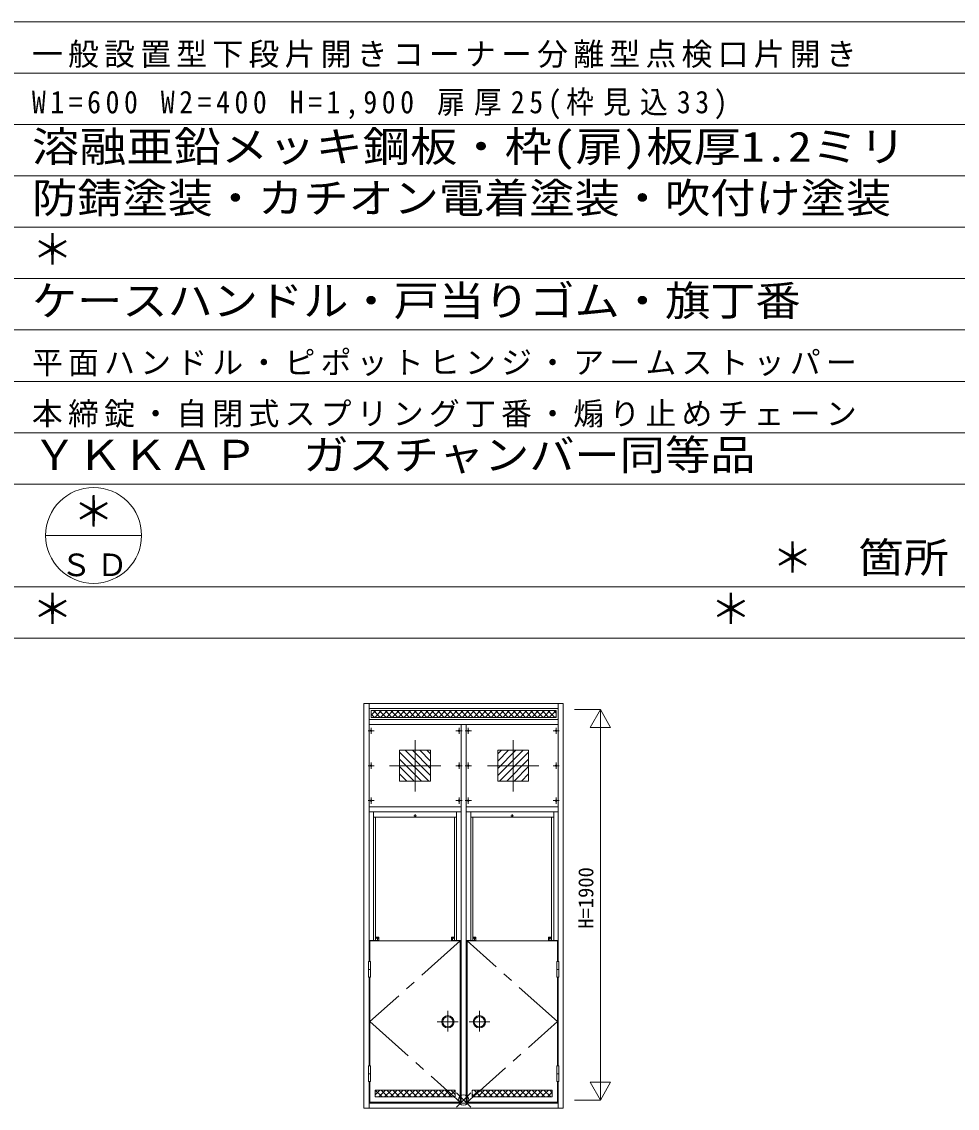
# Model space of a CAD drawing. Units: millimetres, scale not verified. Extents: x -14850 to 14850, y -10500 to 10500.
# Drawn here: x -4599 to -49, y -5330 to -42 of the extents above; entities that cross this region are included whole.
import ezdxf
from ezdxf.enums import TextEntityAlignment as Align

# ---------------------------------------------------------------- set-up
doc = ezdxf.new("R2010")
doc.units = ezdxf.units.MM
doc.header["$LTSCALE"] = 50
doc.linetypes.add('CHAIN1', pattern=[8, 5, -1, 1, -1])
doc.layers.add('0-0_0', color=7, linetype='Continuous')
for name, color, linetype, lineweight in [('0-1_USER1', 7, 'Continuous', 9), ('0-2_YKK_ZWAK', 7, 'Continuous', 9), ('0-3_YKK_11', 2, 'Continuous', 9), ('0-4_YKK_12', 4, 'Continuous', 9), ('0-5_YSS_K', 3, 'Continuous', 9)]:
    doc.layers.add(name, color=color, linetype=linetype, lineweight=lineweight)
doc.styles.add('ＭＳ ゴシック', font='')
doc.styles.get('ＭＳ ゴシック').set_extended_font_data('MS Gothic')

msp = doc.modelspace()

# ---------------------------------------------------------------- linework, layer by layer
at = {"layer": '0-1_USER1'}
for p, q in [((-13949.96, -42.06), (13950.04, -42.06)), ((-13949.96, -292.06), (13950.04, -292.06)), ((-13949.96, -542.06), (13950.04, -542.06)), ((-13949.96, -792.06), (13950.04, -792.06)), ((-13949.96, -1042.06), (13950.04, -1042.06)), ((-13949.96, -1292.06), (13950.04, -1292.06)), ((-13949.96, -1542.06), (13950.04, -1542.06)), ((-13949.96, -1792.06), (13950.04, -1792.06)), ((-13949.96, -2042.06), (13950.04, -2042.06)), ((-13949.96, -2292.06), (13950.04, -2292.06)), ((-4483.29, -2542.06), (-4016.63, -2542.06)), ((-13949.96, -2792.06), (13950.04, -2792.06)), ((-13949.96, -3042.06), (13950.04, -3042.06))]:
    msp.add_line(p, q, dxfattribs=at)
msp.add_circle((-4249.96, -2542.06), 233.33, dxfattribs=at)
at = {"layer": '0-2_YKK_ZWAK'}
for p, q in [((-2485.32, -5254.21), (-2414.61, -5324.92)), ((-2485.32, -5324.92), (-2414.61, -5254.21))]:
    msp.add_line(p, q, dxfattribs=at)
msp.add_circle((-2449.96, -5289.56), 25, dxfattribs=at)
at = {"layer": '0-3_YKK_11'}
for p, q in [((-1909.96, -3389.56), (-1784.96, -3389.56)), ((-1784.96, -3389.56), (-1834.96, -3476.17)), ((-1784.96, -3389.56), (-1784.96, -5289.56)), ((-1734.96, -3476.17), (-1784.96, -3389.56)), ((-1834.96, -3476.17), (-1734.96, -3476.17)), ((-1834.96, -5202.96), (-1734.96, -5202.96)), ((-1784.96, -5289.56), (-1834.96, -5202.96)), ((-1734.96, -5202.96), (-1784.96, -5289.56)), ((-1909.96, -5289.56), (-1784.96, -5289.56))]:
    msp.add_line(p, q, dxfattribs=at)
at = {"layer": '0-4_YKK_12'}
for p, q in [((-2934.96, -3359.56), (-1964.96, -3359.56)), ((-2934.96, -3359.56), (-2934.96, -5329.56)), ((-2909.96, -3359.56), (-2909.96, -4615.56)), ((-1989.96, -3359.56), (-1989.96, -4615.56)), ((-1964.96, -5329.56), (-1964.96, -3359.56)), ((-2909.96, -3384.56), (-1989.96, -3384.56)), ((-2899.96, -3394.56), (-1999.96, -3394.56)), ((-2899.96, -3417.31), (-2877.22, -3394.56)), ((-2899.96, -3394.56), (-2899.96, -3427.56)), ((-2899.96, -3411.28), (-2883.68, -3427.56)), ((-1999.96, -3427.56), (-2899.96, -3427.56)), ((-2888.39, -3394.56), (-2855.39, -3427.56)), ((-2881.93, -3427.56), (-2848.93, -3394.56)), ((-2860.11, -3394.56), (-2827.11, -3427.56)), ((-2853.65, -3427.56), (-2820.65, -3394.56)), ((-2831.82, -3394.56), (-2798.82, -3427.56)), ((-2825.36, -3427.56), (-2792.36, -3394.56)), ((-2803.54, -3394.56), (-2770.54, -3427.56)), ((-2797.08, -3427.56), (-2764.08, -3394.56)), ((-2775.25, -3394.56), (-2742.25, -3427.56)), ((-2768.79, -3427.56), (-2735.79, -3394.56)), ((-2746.97, -3394.56), (-2713.97, -3427.56)), ((-2740.51, -3427.56), (-2707.51, -3394.56)), ((-2718.69, -3394.56), (-2685.69, -3427.56)), ((-2712.22, -3427.56), (-2679.22, -3394.56)), ((-2690.4, -3394.56), (-2657.4, -3427.56)), ((-2683.94, -3427.56), (-2650.94, -3394.56)), ((-2662.12, -3394.56), (-2629.12, -3427.56)), ((-2655.66, -3427.56), (-2622.66, -3394.56)), ((-2633.83, -3394.56), (-2600.83, -3427.56)), ((-2627.37, -3427.56), (-2594.37, -3394.56)), ((-2605.55, -3394.56), (-2572.55, -3427.56)), ((-2599.09, -3427.56), (-2566.09, -3394.56)), ((-2577.27, -3394.56), (-2544.27, -3427.56)), ((-2570.8, -3427.56), (-2537.8, -3394.56)), ((-2548.98, -3394.56), (-2515.98, -3427.56)), ((-2542.52, -3427.56), (-2509.52, -3394.56)), ((-2520.7, -3394.56), (-2487.7, -3427.56)), ((-2514.24, -3427.56), (-2481.24, -3394.56)), ((-2492.41, -3394.56), (-2459.41, -3427.56)), ((-2485.95, -3427.56), (-2452.95, -3394.56)), ((-2464.13, -3394.56), (-2431.13, -3427.56)), ((-2457.67, -3427.56), (-2424.67, -3394.56)), ((-2435.84, -3394.56), (-2402.84, -3427.56)), ((-2429.38, -3427.56), (-2396.38, -3394.56)), ((-2407.56, -3394.56), (-2374.56, -3427.56)), ((-2401.1, -3427.56), (-2368.1, -3394.56)), ((-2379.28, -3394.56), (-2346.28, -3427.56)), ((-2372.81, -3427.56), (-2339.81, -3394.56)), ((-2350.99, -3394.56), (-2317.99, -3427.56)), ((-2344.53, -3427.56), (-2311.53, -3394.56)), ((-2322.71, -3394.56), (-2289.71, -3427.56)), ((-2316.25, -3427.56), (-2283.24, -3394.56)), ((-2294.42, -3394.56), (-2261.42, -3427.56)), ((-2287.96, -3427.56), (-2254.96, -3394.56)), ((-2266.14, -3394.56), (-2233.14, -3427.56)), ((-2259.68, -3427.56), (-2226.68, -3394.56)), ((-2237.85, -3394.56), (-2204.85, -3427.56)), ((-2231.39, -3427.56), (-2198.39, -3394.56)), ((-2209.57, -3394.56), (-2176.57, -3427.56)), ((-2203.11, -3427.56), (-2170.11, -3394.56)), ((-2181.28, -3394.56), (-2148.28, -3427.56)), ((-2174.82, -3427.56), (-2141.82, -3394.56)), ((-2153, -3394.56), (-2120, -3427.56)), ((-2146.54, -3427.56), (-2113.54, -3394.56)), ((-2124.72, -3394.56), (-2091.72, -3427.56)), ((-2118.25, -3427.56), (-2085.26, -3394.56)), ((-2096.43, -3394.56), (-2063.43, -3427.56)), ((-2089.97, -3427.56), (-2056.97, -3394.56)), ((-2068.15, -3394.56), (-2035.15, -3427.56)), ((-2061.69, -3427.56), (-2028.69, -3394.56)), ((-2039.86, -3394.56), (-2006.86, -3427.56)), ((-2033.4, -3427.56), (-2000.4, -3394.56)), ((-2011.58, -3394.56), (-1999.96, -3406.18)), ((-2005.12, -3427.56), (-1999.96, -3422.41)), ((-1999.96, -3394.56), (-1999.96, -3427.56)), ((-1989.96, -3437.56), (-2909.96, -3437.56)), ((-2909.96, -3462.56), (-1989.96, -3462.56)), ((-2462.46, -3462.56), (-2462.46, -5304.56)), ((-2437.46, -3462.56), (-2437.46, -5304.56)), ((-2761.21, -3737.56), (-2761.21, -3587.56)), ((-2761.21, -3587.56), (-2611.21, -3587.56)), ((-2611.21, -3710.79), (-2734.43, -3587.56)), ((-2611.21, -3675.43), (-2699.08, -3587.56)), ((-2611.21, -3640.08), (-2663.72, -3587.56)), ((-2611.21, -3604.72), (-2628.37, -3587.56)), ((-2611.21, -3587.56), (-2611.21, -3737.56)), ((-2283.71, -3710.79), (-2160.49, -3587.56)), ((-2283.71, -3587.56), (-2283.71, -3737.56)), ((-2283.71, -3640.08), (-2231.2, -3587.56)), ((-2283.71, -3675.43), (-2195.84, -3587.56)), ((-2133.71, -3587.56), (-2283.71, -3587.56)), ((-2283.71, -3604.72), (-2266.55, -3587.56)), ((-2133.71, -3737.56), (-2133.71, -3587.56)), ((-2619.79, -3737.56), (-2761.21, -3596.14)), ((-2655.14, -3737.56), (-2761.21, -3631.5)), ((-2275.13, -3737.56), (-2133.71, -3596.14)), ((-2239.78, -3737.56), (-2133.71, -3631.5)), ((-2690.5, -3737.56), (-2761.21, -3666.85)), ((-2204.42, -3737.56), (-2133.71, -3666.85)), ((-2725.86, -3737.56), (-2761.21, -3702.21)), ((-2611.21, -3737.56), (-2761.21, -3737.56)), ((-2283.71, -3737.56), (-2133.71, -3737.56)), ((-2169.07, -3737.56), (-2133.71, -3702.21)), ((-2909.96, -3862.56), (-2462.46, -3862.56)), ((-2909.96, -3887.56), (-2462.46, -3887.56)), ((-2887.96, -4512.56), (-2887.96, -3887.56)), ((-2887.96, -3912.56), (-2484.46, -3912.56)), ((-2877.96, -4512.56), (-2877.96, -3912.56)), ((-2494.46, -4512.56), (-2494.46, -3912.56)), ((-2484.46, -4512.56), (-2484.46, -3887.56)), ((-2437.46, -3862.56), (-1989.96, -3862.56)), ((-2437.46, -3887.56), (-1989.96, -3887.56)), ((-2415.46, -4512.56), (-2415.46, -3887.56)), ((-2415.46, -3912.56), (-2011.96, -3912.56)), ((-2405.46, -4512.56), (-2405.46, -3912.56)), ((-2021.96, -4512.56), (-2021.96, -3912.56)), ((-2011.96, -4512.56), (-2011.96, -3887.56)), ((-2862.96, -4512.56), (-2909.96, -4512.56)), ((-2905.96, -4515.56), (-2466.46, -4515.56)), ((-2905.96, -4515.56), (-2905.96, -4615.56)), ((-2862.96, -4497.56), (-2877.96, -4497.56)), ((-2862.96, -4512.56), (-2862.96, -4497.56)), ((-2509.46, -4512.56), (-2509.46, -4497.56)), ((-2509.46, -4497.56), (-2494.46, -4497.56)), ((-2509.46, -4512.56), (-2462.46, -4512.56)), ((-2466.46, -4515.56), (-2466.46, -5299.56)), ((-2390.46, -4512.56), (-2437.46, -4512.56)), ((-2433.46, -4515.56), (-1993.96, -4515.56)), ((-2433.46, -4515.56), (-2433.46, -5299.56)), ((-2390.46, -4497.56), (-2405.46, -4497.56)), ((-2390.46, -4512.56), (-2390.46, -4497.56)), ((-2036.96, -4512.56), (-2036.96, -4497.56)), ((-2036.96, -4497.56), (-2021.96, -4497.56)), ((-2036.96, -4512.56), (-1989.96, -4512.56)), ((-1993.96, -4515.56), (-1993.96, -4615.56)), ((-2909.96, -4691.56), (-2909.96, -5123.56)), ((-2905.96, -4691.56), (-2905.96, -5123.56)), ((-1993.96, -4691.56), (-1993.96, -5123.56)), ((-1989.96, -4691.56), (-1989.96, -5123.56)), ((-2909.96, -5199.56), (-2909.96, -5329.56)), ((-2905.96, -5199.56), (-2905.96, -5299.56)), ((-1993.96, -5199.56), (-1993.96, -5299.56)), ((-1989.96, -5199.56), (-1989.96, -5329.56)), ((-2880.96, -5241.56), (-2491.46, -5241.56)), ((-2880.96, -5264.88), (-2857.65, -5241.56)), ((-2880.96, -5241.56), (-2880.96, -5274.56)), ((-2880.96, -5274.56), (-2491.46, -5274.56)), ((-2879.68, -5241.56), (-2846.68, -5274.56)), ((-2862.36, -5274.56), (-2829.36, -5241.56)), ((-2851.39, -5241.56), (-2818.39, -5274.56)), ((-2834.08, -5274.56), (-2801.08, -5241.56)), ((-2823.11, -5241.56), (-2790.11, -5274.56)), ((-2805.79, -5274.56), (-2772.79, -5241.56)), ((-2794.82, -5241.56), (-2761.82, -5274.56)), ((-2777.51, -5274.56), (-2744.51, -5241.56)), ((-2766.54, -5241.56), (-2733.54, -5274.56)), ((-2749.22, -5274.56), (-2716.22, -5241.56)), ((-2738.26, -5241.56), (-2705.25, -5274.56)), ((-2720.94, -5274.56), (-2687.94, -5241.56)), ((-2709.97, -5241.56), (-2676.97, -5274.56)), ((-2692.66, -5274.56), (-2659.66, -5241.56)), ((-2681.69, -5241.56), (-2648.69, -5274.56)), ((-2664.37, -5274.56), (-2631.37, -5241.56)), ((-2653.4, -5241.56), (-2620.4, -5274.56)), ((-2636.09, -5274.56), (-2603.09, -5241.56)), ((-2625.12, -5241.56), (-2592.12, -5274.56)), ((-2607.8, -5274.56), (-2574.8, -5241.56)), ((-2596.83, -5241.56), (-2563.83, -5274.56)), ((-2579.52, -5274.56), (-2546.52, -5241.56)), ((-2568.55, -5241.56), (-2535.55, -5274.56)), ((-2551.24, -5274.56), (-2518.23, -5241.56)), ((-2540.27, -5241.56), (-2507.27, -5274.56)), ((-2522.95, -5274.56), (-2491.46, -5243.07)), ((-2511.98, -5241.56), (-2491.46, -5262.08)), ((-2494.67, -5274.56), (-2491.46, -5271.36)), ((-2491.46, -5241.56), (-2491.46, -5274.56)), ((-2408.46, -5241.56), (-2018.96, -5241.56)), ((-2408.46, -5244.93), (-2405.1, -5241.56)), ((-2408.46, -5273.21), (-2376.81, -5241.56)), ((-2408.46, -5241.56), (-2408.46, -5274.56)), ((-2408.46, -5260.23), (-2394.13, -5274.56)), ((-2408.46, -5274.56), (-2018.96, -5274.56)), ((-2398.84, -5241.56), (-2365.84, -5274.56)), ((-2381.53, -5274.56), (-2348.53, -5241.56)), ((-2370.56, -5241.56), (-2337.56, -5274.56)), ((-2353.25, -5274.56), (-2320.25, -5241.56)), ((-2342.28, -5241.56), (-2309.28, -5274.56)), ((-2324.96, -5274.56), (-2291.96, -5241.56)), ((-2313.99, -5241.56), (-2280.99, -5274.56)), ((-2296.68, -5274.56), (-2263.68, -5241.56)), ((-2285.71, -5241.56), (-2252.71, -5274.56)), ((-2268.39, -5274.56), (-2235.39, -5241.56)), ((-2257.42, -5241.56), (-2224.42, -5274.56)), ((-2240.11, -5274.56), (-2207.11, -5241.56)), ((-2229.14, -5241.56), (-2196.14, -5274.56)), ((-2211.82, -5274.56), (-2178.82, -5241.56)), ((-2200.85, -5241.56), (-2167.85, -5274.56)), ((-2183.54, -5274.56), (-2150.54, -5241.56)), ((-2172.57, -5241.56), (-2139.57, -5274.56)), ((-2155.25, -5274.56), (-2122.25, -5241.56)), ((-2144.28, -5241.56), (-2111.29, -5274.56)), ((-2126.97, -5274.56), (-2093.97, -5241.56)), ((-2116, -5241.56), (-2083, -5274.56)), ((-2098.69, -5274.56), (-2065.69, -5241.56)), ((-2087.72, -5241.56), (-2054.72, -5274.56)), ((-2070.4, -5274.56), (-2037.4, -5241.56)), ((-2059.43, -5241.56), (-2026.43, -5274.56)), ((-2042.12, -5274.56), (-2018.96, -5251.41)), ((-2031.15, -5241.56), (-2018.96, -5253.75)), ((-2018.99, -5241.56), (-2018.96, -5241.59)), ((-2018.96, -5241.56), (-2018.96, -5274.56)), ((-2934.96, -5329.56), (-1964.96, -5329.56)), ((-2909.96, -5304.56), (-2289.96, -5304.56)), ((-2905.96, -5299.56), (-2466.46, -5299.56)), ((-2905.96, -5304.56), (-1989.96, -5304.56)), ((-2433.46, -5299.56), (-1993.96, -5299.56))]:
    msp.add_line(p, q, dxfattribs=at)
at = {"layer": '0-4_YKK_12', "linetype": 'CHAIN1'}
for p, q in [((-2899.96, -3477.56), (-2899.96, -3507.56)), ((-2472.46, -3477.56), (-2472.46, -3507.56)), ((-2427.46, -3477.56), (-2427.46, -3507.56)), ((-1999.96, -3477.56), (-1999.96, -3507.56)), ((-2914.96, -3492.56), (-2884.96, -3492.56)), ((-2686.21, -3787.56), (-2686.21, -3536.56)), ((-2487.46, -3492.56), (-2457.46, -3492.56)), ((-2442.46, -3492.56), (-2412.46, -3492.56)), ((-2208.71, -3787.56), (-2208.71, -3536.56)), ((-2014.96, -3492.56), (-1984.96, -3492.56)), ((-2899.96, -3647.56), (-2899.96, -3677.56)), ((-2472.46, -3647.56), (-2472.46, -3677.56)), ((-2427.46, -3647.56), (-2427.46, -3677.56)), ((-1999.96, -3647.56), (-1999.96, -3677.56)), ((-2914.96, -3662.56), (-2884.96, -3662.56)), ((-2561.21, -3662.56), (-2811.21, -3662.56)), ((-2487.46, -3662.56), (-2457.46, -3662.56)), ((-2442.46, -3662.56), (-2412.46, -3662.56)), ((-2333.71, -3662.56), (-2083.71, -3662.56)), ((-2014.96, -3662.56), (-1984.96, -3662.56)), ((-2914.96, -3832.56), (-2884.96, -3832.56)), ((-2899.96, -3817.56), (-2899.96, -3847.56)), ((-2487.46, -3832.56), (-2457.46, -3832.56)), ((-2472.46, -3817.56), (-2472.46, -3847.56)), ((-2442.46, -3832.56), (-2412.46, -3832.56)), ((-2427.46, -3817.56), (-2427.46, -3847.56)), ((-2014.96, -3832.56), (-1984.96, -3832.56)), ((-1999.96, -3817.56), (-1999.96, -3847.56)), ((-2692.98, -3906.56), (-2679.4, -3906.56)), ((-2686.21, -3913.89), (-2686.21, -3898.61)), ((-2220.48, -3906.56), (-2206.9, -3906.56)), ((-2213.71, -3913.89), (-2213.71, -3898.61)), ((-2466.46, -4515.56), (-2905.96, -4907.51)), ((-2862.19, -4502.56), (-2875.77, -4502.56)), ((-2868.96, -4509.89), (-2868.96, -4494.61)), ((-2510.23, -4502.56), (-2496.65, -4502.56)), ((-2503.46, -4509.89), (-2503.46, -4494.61)), ((-1993.96, -4907.51), (-2433.46, -4515.56)), ((-2389.69, -4502.56), (-2403.28, -4502.56)), ((-2396.46, -4509.89), (-2396.46, -4494.61)), ((-2037.73, -4502.56), (-2024.15, -4502.56)), ((-2030.96, -4509.89), (-2030.96, -4494.61)), ((-2905.96, -4907.62), (-2466.46, -5299.56)), ((-2433.46, -5299.56), (-1993.96, -4907.62))]:
    msp.add_line(p, q, dxfattribs=at)
at = {"layer": '0-4_YKK_12'}
for centre, radius in [((-2899.96, -3492.56), 3.5), ((-2472.46, -3492.56), 3.5), ((-2427.46, -3492.56), 3.5), ((-1999.96, -3492.56), 3.5), ((-2899.96, -3662.56), 3.5), ((-2472.46, -3662.56), 3.5), ((-2427.46, -3662.56), 3.5), ((-1999.96, -3662.56), 3.5), ((-2899.96, -3832.56), 3.5), ((-2472.46, -3832.56), 3.5), ((-2427.46, -3832.56), 3.5), ((-1999.96, -3832.56), 3.5), ((-2686.21, -3906.56), 2.5), ((-2213.71, -3906.56), 2.5), ((-2868.96, -4502.56), 2.5), ((-2503.46, -4502.56), 2.5), ((-2396.46, -4502.56), 2.5), ((-2030.96, -4502.56), 2.5)]:
    msp.add_circle(centre, radius, dxfattribs=at)
at = {"layer": '0-5_YSS_K'}
for p, q in [((-2912.96, -4615.56), (-2912.96, -4691.56)), ((-2902.96, -4615.56), (-2912.96, -4615.56)), ((-2902.96, -4615.56), (-2902.96, -4691.56)), ((-1996.96, -4615.56), (-1996.96, -4691.56)), ((-1996.96, -4615.56), (-1986.96, -4615.56)), ((-1986.96, -4615.56), (-1986.96, -4691.56)), ((-2902.96, -4653.56), (-2912.96, -4653.56)), ((-2902.96, -4691.56), (-2912.96, -4691.56)), ((-1996.96, -4653.56), (-1986.96, -4653.56)), ((-1996.96, -4691.56), (-1986.96, -4691.56)), ((-2902.96, -5123.56), (-2912.96, -5123.56)), ((-2912.96, -5123.56), (-2912.96, -5199.56)), ((-2902.96, -5123.56), (-2902.96, -5199.56)), ((-1996.96, -5123.56), (-1986.96, -5123.56)), ((-1996.96, -5123.56), (-1996.96, -5199.56)), ((-1986.96, -5123.56), (-1986.96, -5199.56)), ((-2902.96, -5161.56), (-2912.96, -5161.56)), ((-1996.96, -5161.56), (-1986.96, -5161.56)), ((-2902.96, -5199.56), (-2912.96, -5199.56)), ((-1996.96, -5199.56), (-1986.96, -5199.56))]:
    msp.add_line(p, q, dxfattribs=at)
at = {"layer": '0-5_YSS_K', "linetype": 'CHAIN1'}
for p, q in [((-2526.52, -4854.9), (-2526.52, -4955.99)), ((-2373.4, -4854.9), (-2373.4, -4955.99)), ((-2476.92, -4908.56), (-2578.01, -4908.56)), ((-2423.01, -4908.56), (-2321.92, -4908.56))]:
    msp.add_line(p, q, dxfattribs=at)
at = {"layer": '0-5_YSS_K'}
for centre, radius in [((-2526.52, -4908.56), 30), ((-2526.52, -4908.56), 25), ((-2373.4, -4908.56), 30), ((-2373.4, -4908.56), 25)]:
    msp.add_circle(centre, radius, dxfattribs=at)

# ---------------------------------------------------------------- texts
at = {"layer": '0-0_0', "style": 'ＭＳ ゴシック'}
for s, width, p in [('溶融亜鉛メッキ鋼板・枠(扉)板厚1.2ミリ', 1.15, (-4549.96, -767.06)), ('防錆塗装・カチオン電着塗装・吹付け塗装', 1.1, (-4549.96, -1017.06)), ('ケースハンドル・戸当りゴム・旗丁番', 1.1, (-4549.96, -1517.06)), ('ＹＫＫＡＰ\u3000ガスチャンバー同等品', 1.1, (-4549.96, -2267.06))]:
    msp.add_text(s, height=146.6, dxfattribs=dict(at, width=width)).set_placement(p, align=Align.BOTTOM_LEFT)
for p in [(-4549.96, -1267.06), (-4349.96, -2542.06), (-949.96, -2767.06), (-4549.96, -3017.06), (-1249.96, -3017.06)]:
    msp.add_text('＊', height=146.6, dxfattribs=at).set_placement(p, align=Align.BOTTOM_LEFT)
at = {"layer": '0-0_0', "char_height": 110, "attachment_point": 7, "style": 'ＭＳ ゴシック'}
for s, insert in [('\\T1.17;一般設置型下段片開きコーナー分離型点検口片開き', (-4549.96, -267.06)), ('\\T1.33;\\W0.9;W1=600\\~W2=400\\~H=1,900\\~扉厚25(枠見込33)', (-4549.96, -517.06)), ('\\T1.17;平面ハンドル・ピポットヒンジ・アームストッパー', (-4549.96, -1767.06)), ('\\T1.17;本締錠・自閉式スプリング丁番・煽り止めチェーン', (-4549.96, -2017.06))]:
    msp.add_mtext(s, dxfattribs=dict(at, insert=insert))
at = {"layer": '0-1_USER1', "style": 'ＭＳ ゴシック', "width": 1.1}
msp.add_text('箇所', height=146.6, dxfattribs=at).set_placement((-529.96, -2767.06), align=Align.BOTTOM_LEFT)
at = {"layer": '0-1_USER1', "insert": (-4409.96, -2742.06), "char_height": 110, "attachment_point": 7, "style": 'ＭＳ ゴシック'}
msp.add_mtext('\\T1.17;ＳＤ', dxfattribs=at)
at = {"layer": '0-3_YKK_11', "color": 4, "style": 'ＭＳ ゴシック'}
msp.add_text('H=1900', height=73.31, rotation=90, dxfattribs=at).set_placement((-1796.96, -4455.56), align=Align.BOTTOM_LEFT)

doc.saveas('drawing.dxf')
